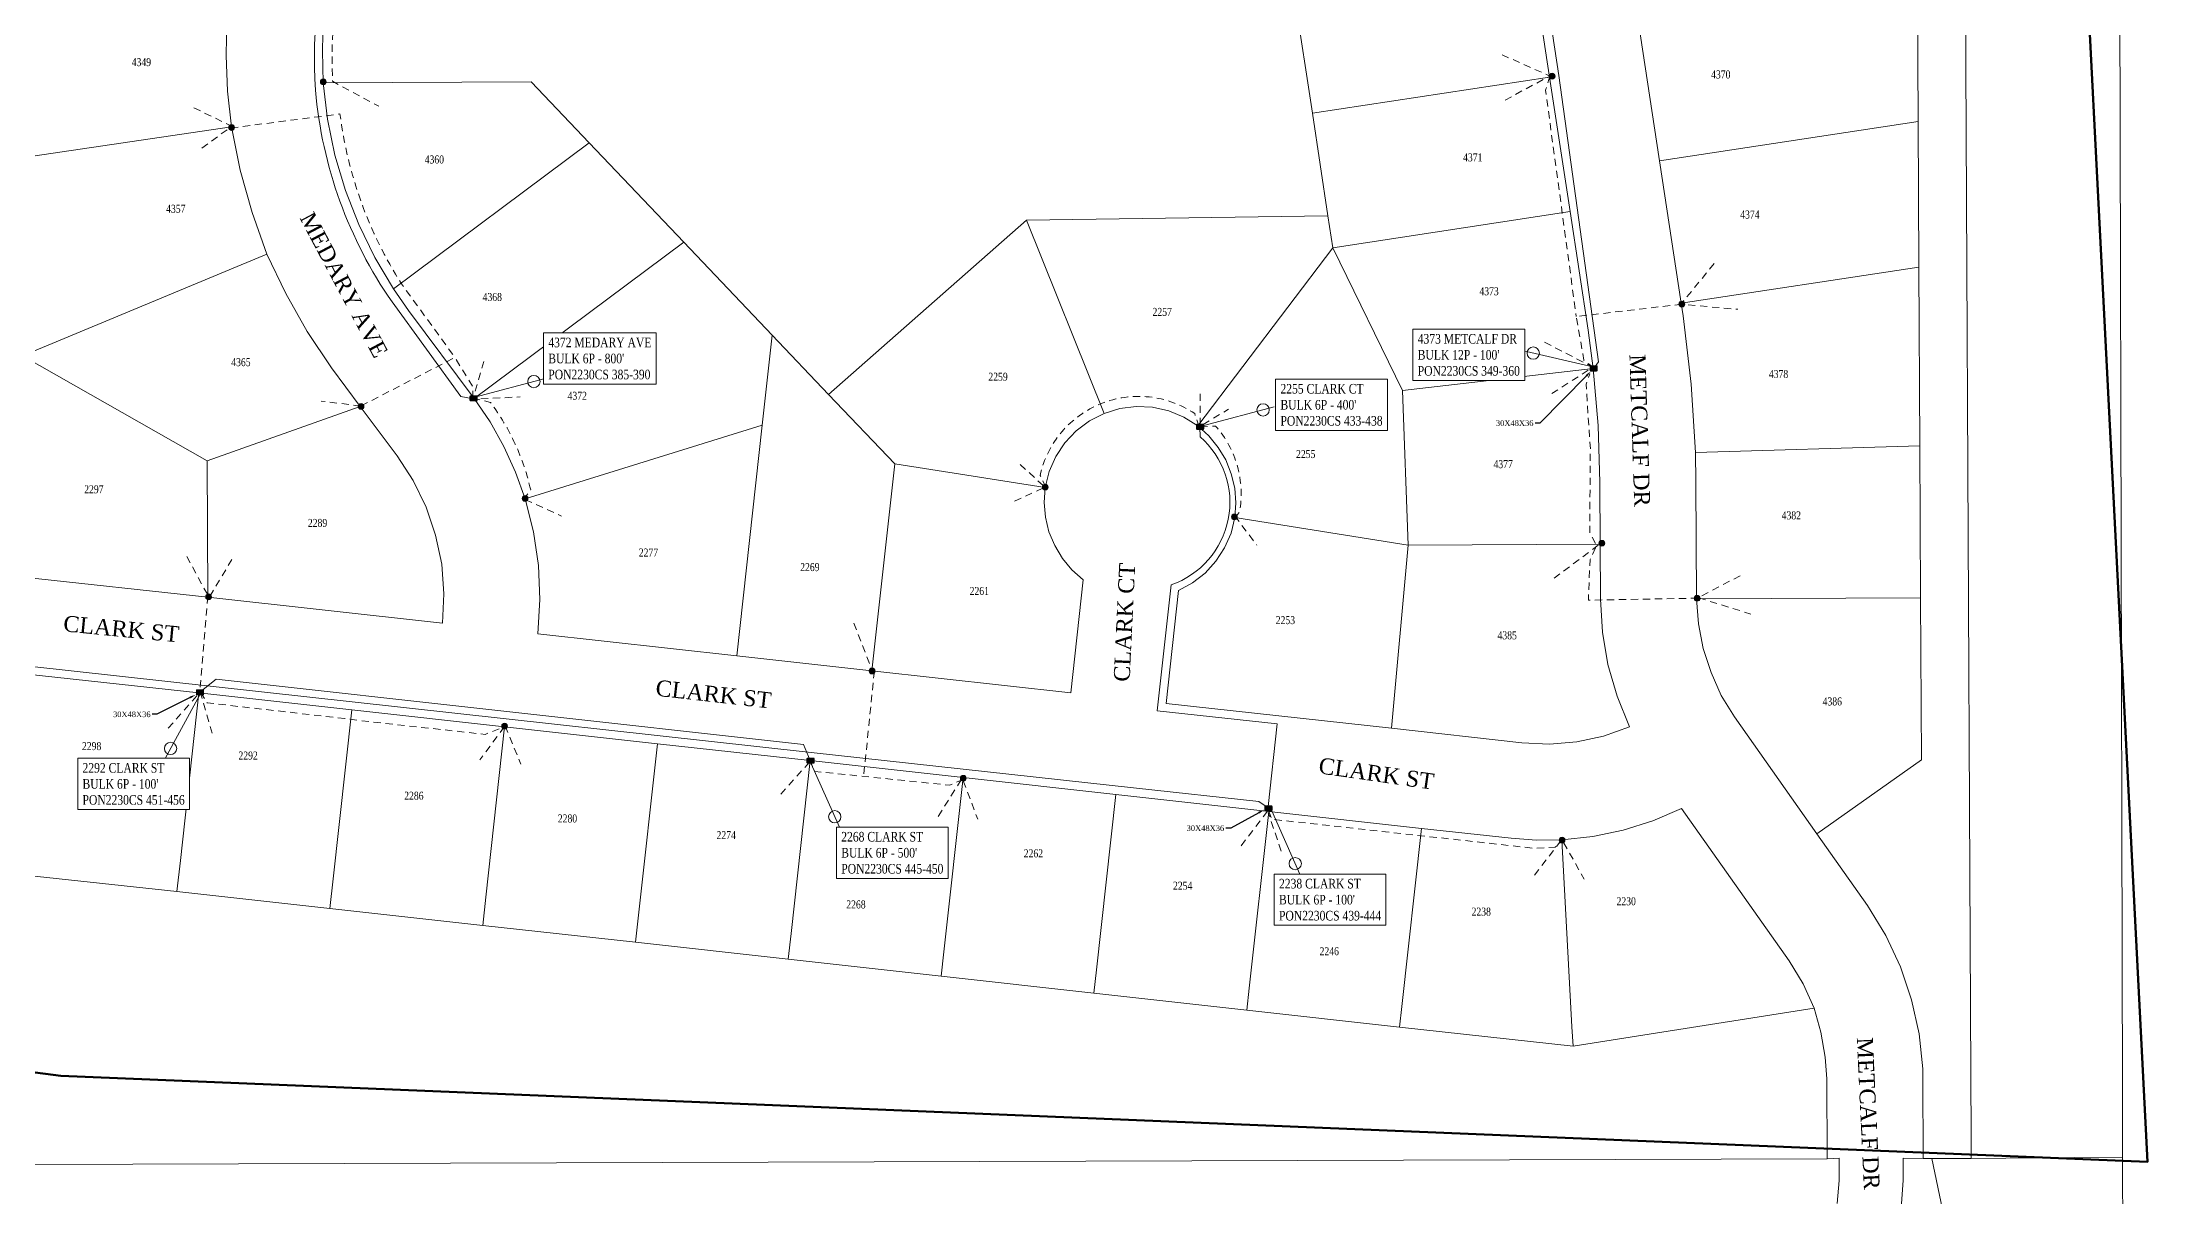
# Model space of a CAD drawing. Header units: feet. Extents: x 2819410 to 2831754, y 974571 to 993150.
# Drawn here: x 2825127 to 2826446, y 984268 to 984989 of the extents above; entities that cross this region are included whole.
import ezdxf
from ezdxf import colors
from ezdxf.entities.mleader import LeaderData, LeaderLine
from ezdxf.enums import TextEntityAlignment as Align
from ezdxf.lldxf.tags import DXFTag
from ezdxf.math import Vec2, Vec3

# ---------------------------------------------------------------- set-up
doc = ezdxf.new("R2010")
doc.units = ezdxf.units.FT
doc.header["$LTSCALE"] = 0.015
doc.header["$MEASUREMENT"] = 0
doc.linetypes.add('DASHED', pattern=[5, 3, -2])
for name, color, linetype in [('144B', 112, '144B'), ('72A', 112, '72A'), ('ADDRESSES', 7, 'Continuous'), ('DETAIL', 7, 'Continuous'), ('DROP BURIED', 7, 'DASHED'), ('PROP_TEL', 6, 'Continuous'), ('STREET NAME', 7, 'Continuous'), ('TAIL', 1, 'MST'), ('TELEPHONE STRUCT-PROP', 6, 'Continuous'), ('TERMINALS', 7, 'Continuous')]:
    doc.layers.add(name, color=color, linetype=linetype)
for name, color, linetype, lineweight in [('Dakota County Parcels', 7, 'Continuous', 5), ('Route_1_PSAs', 3, 'Continuous', 100), ('RUNNING LINE (UNDERGROUND)', 10, 'Continuous', 40)]:
    doc.layers.add(name, color=color, linetype=linetype, lineweight=lineweight)
doc.styles.add('Dimensions 100', font='arial.ttf')
doc.styles.add('Line', font='txt.shx', dxfattribs={"height": 3})
doc.styles.add('SIMPLEX', font='times.ttf', dxfattribs={"width": 0.8})
doc.styles.get("Standard").update_dxf_attribs({"font": 'times.ttf'})
doc.styles.add('Utilities', font='arial.ttf', dxfattribs={"height": 2.5})
tags = doc.linetypes.add('144B', pattern='A,80,-5,["144B",Line,S=1.5,R=0,X=0,Y=-1.5],-24', length=109).pattern_tags.tags
tags[6] = DXFTag(74, 10)
tags = doc.linetypes.add('72A', pattern='A,80,-5,["72A",Line,S=1.5,R=0,X=0,Y=-1.5],-20', length=105).pattern_tags.tags
tags[6] = DXFTag(74, 10)
tags = doc.linetypes.add('MST', pattern='A,5,-5,5,-5,["TAIL",Line,S=1.5,R=0,X=0,Y=-1.5],-20', length=40).pattern_tags.tags
tags[10] = DXFTag(74, 10)

# ---------------------------------------------------------------- blocks, each defined once
blk = doc.blocks.new('ACMAP_ANN_TEMPLATE_AddressEagan')
at = {"layer": 'ADDRESSES', "style": 'SIMPLEX', "width": 0.8}
blk.add_attdef('ADDRESS', text='', height=5, dxfattribs=at).set_placement((0, 0), align=Align.CENTER)
blk = doc.blocks.new('NEW HH')
at = {"ltscale": 40, "true_color": 0xffffff}
h = blk.add_hatch(color=7, dxfattribs=at)
h.dxf.hatch_style = 1
h.paths.add_polyline_path([(-0.061, -0.031, 0.414214), (-0.046, -0.046), (0.046, -0.046, 0.414214), (0.061, -0.031), (0.061, 0.031, 0.414214), (0.046, 0.046), (-0.046, 0.046, 0.414214), (-0.061, 0.031)])
at = {"layer": 'RUNNING LINE (UNDERGROUND)', "color": 6, "lineweight": 0, "const_width": 0.005, "flags": 128}
blk.add_lwpolyline([(-0.061, 0.031), (-0.061, -0.031, 0.414214), (-0.046, -0.046), (0.046, -0.046, 0.414214), (0.061, -0.031), (0.061, 0.031, 0.414214), (0.046, 0.046), (-0.046, 0.046, 0.414214)], format="xyb", close=True, dxfattribs=at)
at = {"layer": 'TELEPHONE STRUCT-PROP', "color": 18, "true_color": 0x000000, "style": 'Utilities'}
blk.add_text('HH', height=0.05, dxfattribs=at).set_placement((0, 0), align=Align.MIDDLE_CENTER)
blk = doc.blocks.new('Proposed FlowerPot')
at = {"lineweight": 5, "ltscale": 100, "true_color": 0xffffff}
h = blk.add_hatch(color=7, dxfattribs=at)
h.dxf.hatch_style = 1
h.paths.add_polyline_path([(-0.06, 0, 0.414214), (0, -0.06, 0.414214), (0.06, 0, 0.414214), (0, 0.06, 0.414214)])
at = {"lineweight": 5, "ltscale": 100}
blk.add_circle((0, 0), 0.0604, dxfattribs=at)
at = {"layer": 'RUNNING LINE (UNDERGROUND)', "color": 6, "lineweight": 5, "const_width": 0.00907, "flags": 128}
blk.add_lwpolyline([(-0.06, 0, -0.414214), (0, 0.06, -0.414214), (0.06, 0, -0.414214), (0, -0.06, -0.414214), (-0.06, 0)], format="xyb", dxfattribs=at)
at = {"color": 18, "linetype": 'ByBlock', "lineweight": 5, "ltscale": 100, "true_color": 0x000000, "style": 'Dimensions 100'}
blk.add_text('F', height=0.0744, dxfattribs=at).set_placement((-0.029, -0.037))
blk = doc.blocks.new('TERMINAL')
at = {"lineweight": 5, "ltscale": 0.5, "flags": 128}
blk.add_lwpolyline([(-0.1, -0.6), (-0.1, 44.8)], dxfattribs=at)
at = {"lineweight": 5, "ltscale": 0.5}
blk.add_circle((-0.1, 37.6), 3.83, dxfattribs=at)

msp = doc.modelspace()

# ---------------------------------------------------------------- linework, layer by layer
at = {"layer": '72A', "lineweight": 5, "ltscale": 50, "flags": 128}
msp.add_lwpolyline([(2825893.4, 984511.1), (2825887.6, 984514.9), (2825811.2, 984523.4), (2825607.8, 984545.5), (2825321, 984577.3), (2825031.7, 984609.1), (2825025.6, 984605.3), (2825017.6, 984610.1), (2824845.3, 984629.1), (2824674.1, 984648.3), (2824668.2, 984646.5), (2824664.7, 984650.3), (2824584.1, 984664), (2824496, 984689), (2824410.2, 984713.4), (2824500.4, 985005.3), (2824505.4, 985016.7), (2824534.8, 985109.9, 0.186824), (2824533.2, 985128.6), (2824554, 985192, 0.148378), (2824562.4, 985202.7, 0.059335), (2824575.3, 985314.5), (2824570.7, 985378.2, 0.154072), (2824456.4, 985632.9), (2824505.7, 985682.8)], format="xyb", dxfattribs=at)
at = {"layer": 'Dakota County Parcels', "lineweight": 5}
for p, q in [((2826332.6, 984344.5), (2826328.7, 985134)), ((2826056.5, 985051.5), (2826069.3, 984967.5)), ((2826427.3, 984333.2), (2826425.6, 985040.1)), ((2825908.3, 985028.9), (2825921.1, 984944.9)), ((2826299.7, 984939.7), (2826299.2, 985030.7)), ((2825242.6, 985003.4), (2825242.1, 984981)), ((2825302.9, 985003.8), (2825302.3, 984983.8)), ((2826124.4, 985004.1), (2826138, 984915.1)), ((2825302.3, 984983.8), (2825302.9, 984963.8)), ((2825242.1, 984981), (2825243.1, 984958.6)), ((2825243.1, 984958.6), (2825245.6, 984936.3)), ((2825302.9, 984963.8), (2825432.9, 984964.4)), ((2825302.9, 984963.8), (2825305.6, 984941.1)), ((2825432.9, 984964.4), (2825469.1, 984926.4)), ((2825921.1, 984944.9), (2826069.3, 984967.5)), ((2826069.3, 984967.5), (2826082.1, 984883.4)), ((2825921.1, 984944.9), (2825930.8, 984880.7)), ((2825114.3, 984917), (2825245.6, 984936.3)), ((2825245.6, 984936.3), (2825251, 984909.3)), ((2825305.6, 984941.1), (2825310.2, 984918.6)), ((2826138, 984915.1), (2826299.7, 984939.7)), ((2826300.1, 984848.8), (2826299.7, 984939.7)), ((2825310.2, 984918.6), (2825316.7, 984896.7)), ((2825346.8, 984835.1), (2825469.1, 984926.4)), ((2825469.1, 984926.4), (2825528.2, 984864.4)), ((2825251, 984909.3), (2825258.4, 984882.8)), ((2826138, 984915.1), (2826151.5, 984826.2)), ((2825316.7, 984896.7), (2825325, 984875.4)), ((2825258.4, 984882.8), (2825267.6, 984856.9)), ((2825618.7, 984769.3), (2825742.3, 984878)), ((2825742.3, 984878), (2825930.8, 984880.7)), ((2825742.3, 984878), (2825790.9, 984757.4)), ((2825930.8, 984880.7), (2825933.8, 984860.9)), ((2825933.8, 984860.9), (2826082.1, 984883.4)), ((2826082.1, 984883.4), (2826093.4, 984809.3)), ((2825325, 984875.4), (2825335, 984854.8)), ((2825397.2, 984766.7), (2825528.2, 984864.4)), ((2825528.2, 984864.4), (2825583.5, 984806.3)), ((2825114.9, 984793.4), (2825267.6, 984856.9)), ((2825267.6, 984856.9), (2825279.4, 984832.3)), ((2825335, 984854.8), (2825346.8, 984835.1)), ((2825849.5, 984749.6), (2825933.8, 984860.9)), ((2825933.8, 984860.9), (2825977.4, 984771.8)), ((2826151.5, 984826.2), (2826300.1, 984848.8)), ((2826300.7, 984737.2), (2826300.1, 984848.8)), ((2825279.4, 984832.3), (2825292.9, 984808.5)), ((2825346.8, 984835.1), (2825356.2, 984821.6)), ((2826151.5, 984826.2), (2826152.7, 984818.3)), ((2825356.2, 984821.6), (2825397.2, 984766.7)), ((2826157.9, 984775.7), (2826152.7, 984818.3)), ((2825292.9, 984808.5), (2825308.1, 984785.8)), ((2825577.2, 984750.1), (2825583.5, 984806.3)), ((2825583.5, 984806.3), (2825618.7, 984769.3)), ((2826096.6, 984785.5), (2826093.4, 984809.3)), ((2825114.9, 984793.4), (2825230.3, 984727.8)), ((2825308.1, 984785.8), (2825326, 984761.7)), ((2825977.4, 984771.8), (2826096.6, 984785.5)), ((2826099.7, 984749.9), (2826096.6, 984785.5)), ((2825981, 984675.1), (2825977.4, 984771.8)), ((2826160.5, 984732.9), (2826157.9, 984775.7)), ((2825230.3, 984727.8), (2825326, 984761.7)), ((2825326, 984761.7), (2825349.1, 984730.8)), ((2825407.1, 984752.1), (2825397.2, 984766.7)), ((2825618.7, 984769.3), (2825660.1, 984725.8)), ((2825800.7, 984760.4), (2825790.9, 984757.4)), ((2825811, 984761.7), (2825800.7, 984760.4)), ((2825821.2, 984761.2), (2825811, 984761.7)), ((2825831.3, 984759), (2825821.2, 984761.2)), ((2825840.8, 984755.1), (2825831.3, 984759)), ((2825415.7, 984736.8), (2825407.1, 984752.1)), ((2825429, 984704.1), (2825577.2, 984750.1)), ((2825561.3, 984606), (2825577.2, 984750.1)), ((2825773.4, 984746.6), (2825766.4, 984739.1)), ((2825781.7, 984752.8), (2825773.4, 984746.6)), ((2825790.9, 984757.4), (2825781.7, 984752.8)), ((2825849.5, 984749.6), (2825840.8, 984755.1)), ((2825856.4, 984743.4), (2825849.5, 984749.6)), ((2826100.8, 984714.2), (2826099.7, 984749.9)), ((2825423.1, 984720.7), (2825415.7, 984736.8)), ((2825766.4, 984739.1), (2825760.7, 984730.5)), ((2825862.2, 984736.2), (2825856.4, 984743.4)), ((2825866.9, 984728.3), (2825862.2, 984736.2)), ((2826160.5, 984732.9), (2826300.7, 984737.2)), ((2826160.8, 984714.5), (2826160.5, 984732.9)), ((2826301.2, 984642.2), (2826300.7, 984737.2)), ((2825230.7, 984642.6), (2825230.3, 984727.8)), ((2825359.1, 984715.4), (2825349.1, 984730.8)), ((2825429, 984704.1), (2825423.1, 984720.7)), ((2825645.7, 984596.7), (2825660.1, 984725.8)), ((2825660.1, 984725.8), (2825754.1, 984711.1)), ((2825756.5, 984721.1), (2825754.1, 984711.1)), ((2825760.7, 984730.5), (2825756.5, 984721.1)), ((2825870.4, 984719.7), (2825866.9, 984728.3)), ((2825872.5, 984710.8), (2825870.4, 984719.7)), ((2825367.2, 984698.8), (2825359.1, 984715.4)), ((2825754.1, 984711.1), (2825753.4, 984701.8)), ((2825873.2, 984701.5), (2825872.5, 984710.8)), ((2826101, 984675.7), (2826100.8, 984714.2)), ((2826161.2, 984641.6), (2826160.8, 984714.5)), ((2825373.1, 984681.3), (2825367.2, 984698.8)), ((2825434.2, 984683.5), (2825429, 984704.1)), ((2825753.4, 984701.8), (2825754.2, 984692.5)), ((2825872.6, 984692.3), (2825873.2, 984701.5)), ((2825376.9, 984663.2), (2825373.1, 984681.3)), ((2825437.4, 984662.4), (2825434.2, 984683.5)), ((2825754.2, 984692.5), (2825756.4, 984683.4)), ((2825756.4, 984683.4), (2825760, 984674.8)), ((2825866.2, 984673.5), (2825870.2, 984682.6)), ((2825870.2, 984682.6), (2825872.6, 984692.3)), ((2825872.6, 984692.3), (2825981, 984675.1)), ((2825760, 984674.8), (2825764.8, 984666.8)), ((2825764.8, 984666.8), (2825770.8, 984659.6)), ((2825860.8, 984665.1), (2825866.2, 984673.5)), ((2825970.5, 984560.7), (2825981, 984675.1)), ((2825981, 984675.1), (2826101, 984675.7)), ((2826101.2, 984641.3), (2826101, 984675.7)), ((2825115.6, 984655.1), (2825230.7, 984642.6)), ((2825378.3, 984644.8), (2825376.9, 984663.2)), ((2825438.3, 984641.1), (2825437.4, 984662.4)), ((2825770, 984582.9), (2825777.8, 984653.4)), ((2825770.8, 984659.6), (2825777.8, 984653.4)), ((2825846.2, 984651.6), (2825854.1, 984657.7)), ((2825854.1, 984657.7), (2825860.8, 984665.1)), ((2825230.7, 984642.6), (2825377.4, 984626.4)), ((2825377.4, 984626.4), (2825378.3, 984644.8)), ((2825437, 984619.8), (2825438.3, 984641.1)), ((2825829.6, 984576.3), (2825837.4, 984646.8)), ((2825837.4, 984646.8), (2825846.2, 984651.6)), ((2826101.2, 984641.3), (2826102.4, 984620.8)), ((2826161.2, 984641.6), (2826301.2, 984642.2)), ((2826161.2, 984641.6), (2826162.4, 984625.9)), ((2826301.7, 984541.1), (2826301.2, 984642.2)), ((2825437, 984619.8), (2825561.3, 984606)), ((2826102.4, 984620.8), (2826105.8, 984600.5)), ((2826162.4, 984625.9), (2826165.4, 984610.5)), ((2825561.3, 984606), (2825645.7, 984596.7)), ((2826105.8, 984600.5), (2826111.5, 984580.8)), ((2826165.4, 984610.5), (2826170.2, 984595.6)), ((2825115.9, 984594.7), (2825225.2, 984582.9)), ((2825645.7, 984596.7), (2825770, 984582.9)), ((2826170.2, 984595.6), (2826176.6, 984581.3)), ((2825213.6, 984478.1), (2825225.2, 984582.9)), ((2825225.2, 984582.9), (2825320.7, 984572.3)), ((2825829.6, 984576.3), (2825970.5, 984560.7)), ((2826111.5, 984580.8), (2826119.2, 984561.7)), ((2826176.6, 984581.3), (2826184.8, 984567.9)), ((2825309, 984466.7), (2825320.7, 984572.3)), ((2825320.7, 984572.3), (2825416.2, 984561.7)), ((2825404.4, 984455.3), (2825416.2, 984561.7)), ((2825416.2, 984561.7), (2825511.7, 984551.1)), ((2826103, 984555.9), (2826119.2, 984561.7)), ((2826184.8, 984567.9), (2826236.3, 984494.9)), ((2825499.9, 984443.9), (2825511.7, 984551.1)), ((2825511.7, 984551.1), (2825607.2, 984540.6)), ((2825970.5, 984560.7), (2826052, 984551.6)), ((2826052, 984551.6), (2826069.2, 984550.9)), ((2826069.2, 984550.9), (2826086.3, 984552.3)), ((2826086.3, 984552.3), (2826103, 984555.9)), ((2825595.3, 984432.6), (2825607.2, 984540.6)), ((2825607.2, 984540.6), (2825702.8, 984530)), ((2826236.3, 984494.9), (2826301.7, 984541.1)), ((2825690.7, 984421.2), (2825702.8, 984530)), ((2825702.8, 984530), (2825798.3, 984519.4)), ((2825786.1, 984409.8), (2825798.3, 984519.4)), ((2825798.3, 984519.4), (2825893.8, 984508.8)), ((2825881.6, 984398.4), (2825893.8, 984508.8)), ((2825893.8, 984508.8), (2825989.3, 984498.2)), ((2826133.9, 984503), (2826151.7, 984510.7)), ((2826151.7, 984510.7), (2826219, 984415.4)), ((2825977, 984387), (2825989.3, 984498.2)), ((2825989.3, 984498.2), (2826045.4, 984492)), ((2826096.3, 984493.1), (2826115.3, 984497.1)), ((2826115.3, 984497.1), (2826133.9, 984503)), ((2826236.3, 984494.9), (2826268, 984450)), ((2826045.4, 984492), (2826061.2, 984490.9)), ((2826061.2, 984490.9), (2826077, 984491.1)), ((2826077, 984491.1), (2826096.3, 984493.1)), ((2826077, 984491.1), (2826083.3, 984374.3)), ((2825116.5, 984469), (2825211.4, 984458.8)), ((2825211.4, 984458.8), (2825213.6, 984478.1)), ((2825211.4, 984458.8), (2825307, 984448.2)), ((2825307, 984448.2), (2825309, 984466.7)), ((2825402.5, 984437.6), (2825404.4, 984455.3)), ((2825307, 984448.2), (2825402.5, 984437.6)), ((2825498, 984427.1), (2825499.9, 984443.9)), ((2826279.4, 984431.4), (2826268, 984450)), ((2825402.5, 984437.6), (2825498, 984427.1)), ((2825593.5, 984416.5), (2825595.3, 984432.6)), ((2826288.6, 984411.7), (2826279.4, 984431.4)), ((2825498, 984427.1), (2825593.5, 984416.5)), ((2825593.5, 984416.5), (2825689, 984405.9)), ((2825689, 984405.9), (2825690.7, 984421.2)), ((2825689, 984405.9), (2825784.5, 984395.3)), ((2825784.5, 984395.3), (2825786.1, 984409.8)), ((2826227.8, 984401.2), (2826219, 984415.4)), ((2826295.6, 984391.1), (2826288.6, 984411.7)), ((2825784.5, 984395.3), (2825880, 984384.7)), ((2825880, 984384.7), (2825881.6, 984398.4)), ((2826234.6, 984386), (2826227.8, 984401.2)), ((2826300.2, 984369.8), (2826295.6, 984391.1)), ((2825880, 984384.7), (2825975.6, 984374.1)), ((2825975.6, 984374.1), (2825977, 984387)), ((2826127.5, 984369), (2826234.6, 984386)), ((2826238.9, 984370.9), (2826234.6, 984386)), ((2825975.6, 984374.1), (2826084, 984362.1)), ((2826083.3, 984374.3), (2826084, 984362.1)), ((2826084, 984362.1), (2826127.5, 984369)), ((2826241.6, 984355.4), (2826238.9, 984370.9)), ((2826302.5, 984348.1), (2826300.2, 984369.8)), ((2826242.6, 984341.7), (2826241.6, 984355.4)), ((2826242.9, 984291.8), (2826242.6, 984341.7)), ((2826302.6, 984342), (2826302.5, 984348.1)), ((2826302.9, 984292), (2826302.6, 984342)), ((2826332.8, 984305.6), (2826332.6, 984344.5)), ((2826427.4, 984292.8), (2826427.3, 984333.2)), ((2826332.9, 984292.1), (2826332.8, 984305.6)), ((2825117.6, 984288.2), (2826242.9, 984291.8)), ((2826250.2, 984292.2), (2826242.9, 984291.8)), ((2826250.3, 984278.2), (2826250.2, 984292.2)), ((2826290.3, 984278.3), (2826290.2, 984292.3)), ((2826290.2, 984292.3), (2826302.9, 984292)), ((2826302.9, 984292), (2826308.3, 984292)), ((2826308.3, 984292), (2826324.9, 984292.1)), ((2826308.3, 984292), (2826314.8, 984260.1)), ((2826324.9, 984292.1), (2826330.1, 984292.1)), ((2826330.1, 984292.1), (2826332.9, 984292.1)), ((2826332.9, 984292.1), (2826397.5, 984292.6)), ((2826397.5, 984292.6), (2826427.4, 984292.8)), ((2826428, 984131.7), (2826427.4, 984292.8)), ((2826249, 984263.9), (2826250.3, 984278.2)), ((2826289.1, 984261.1), (2826290.3, 984278.3))]:
    msp.add_line(p, q, dxfattribs=at)
at = {"layer": 'DROP BURIED', "lineweight": 5, "ltscale": 100, "flags": 128}
for points in [[(2825325.9, 985083.3, 0.094301), (2825308.7, 984964.8), (2825337.6, 984949.2)], [(2825245.2, 984935.7), (2825313.3, 984944.4, 0.110515), (2825351.7, 984838.4), (2825385.2, 984792.3)], [(2825396.3, 984767), (2825407.4, 984764.2, -0.105795), (2825432.5, 984709.6), (2825428.8, 984704.9)], [(2825754.4, 984711.1), (2825750.9, 984718.7, -0.528111), (2825847.5, 984757.3), (2825850.4, 984748.8)], [(2825851.1, 984748.8), (2825860.5, 984749.5, -0.231087), (2825875.5, 984695.8), (2825873.2, 984693)]]:
    msp.add_lwpolyline(points, format="xyb", dxfattribs=at)
for points in [[(2826039.6, 984981.4), (2826069.5, 984968.1), (2826041.5, 984953.1)], [(2826069.5, 984968.1), (2826066.8, 984959.2), (2826086, 984817.9)], [(2825222, 984948.3), (2825245.7, 984936.7), (2825227, 984923)], [(2826172.2, 984851), (2826151.3, 984825.6), (2826186.9, 984822.4)], [(2826152.1, 984825.6), (2826086, 984817.9), (2826090.8, 984790.6), (2826098, 984785.2)], [(2826066.2, 984801.8), (2826096.4, 984786.3), (2826069.4, 984768.9)], [(2825326.5, 984762.1), (2825385.2, 984792.3), (2825396.4, 984773.9), (2825396.3, 984766.8)], [(2825403.3, 984789.9), (2825396.2, 984766.2), (2825426, 984767.7)], [(2826162.1, 984642), (2826093.6, 984640.7), (2826094.6, 984666.2), (2826098.7, 984675), (2826094.4, 984683), (2826094.8, 984734.9), (2826092.1, 984775.6), (2826094.4, 984782.1)], [(2825326.3, 984762), (2825301.6, 984765.1)], [(2825850.9, 984769.7), (2825850.9, 984749.4), (2825868.7, 984760.1)], [(2825734.9, 984702.6), (2825754, 984711.3), (2825738.3, 984725.6)], [(2825429.2, 984703.5), (2825451.8, 984693.3)], [(2825872.5, 984693.4), (2825886.4, 984675.1)], [(2825217.5, 984668.1), (2825231.5, 984642.4), (2825245.8, 984666.2)], [(2826072.1, 984654.4), (2826100, 984675.3)], [(2826188.4, 984656), (2826162.1, 984642.3), (2826195.1, 984632.1)], [(2825230.8, 984643.1), (2825225.6, 984583.2)], [(2825634.5, 984626.4), (2825645.9, 984596.7)], [(2825647.3, 984596.5), (2825640.6, 984530.7)], [(2825206, 984560.8), (2825226, 984583.4), (2825233.5, 984557.2)], [(2825226.1, 984583.2), (2825230.4, 984576.6), (2825316.3, 984566.8), (2825325.4, 984565.6), (2825404.1, 984556.9), (2825416.1, 984561.8)], [(2825416, 984561.7), (2825400.8, 984541.1)], [(2825416.6, 984562.2), (2825426.3, 984538.4)], [(2825588.8, 984519.6), (2825606.9, 984539.7)], [(2825606.9, 984541.1), (2825610, 984533.8), (2825694.4, 984525.2), (2825702.5, 984528.8)], [(2825687.2, 984505.7), (2825702.2, 984529.6), (2825711.9, 984504)], [(2825876.6, 984487.4), (2825893.6, 984509.8)], [(2825901.6, 984484), (2825893.5, 984508)], [(2825893.6, 984509.3), (2825895.7, 984503.9), (2826059.8, 984485.8), (2826072.9, 984486.5), (2826076.8, 984490.5)], [(2826059.9, 984469), (2826077, 984491.1), (2826091, 984466.5)]]:
    msp.add_lwpolyline(points, dxfattribs=at)
at = {"layer": 'Route_1_PSAs', "flags": 128}
msp.add_lwpolyline([(2824819, 986903.2), (2823555.3, 984985.7), (2824078.5, 984481.3), (2825138.9, 984343.6), (2826443.1, 984290), (2826358.9, 985935.1), (2826348.3, 986402.2), (2826343.1, 986659.3), (2826342.2, 987012.9), (2826429.5, 987291.6), (2826682.8, 987516), (2826879.8, 987762.6), (2826998.5, 987979.9), (2827107.1, 988394.1), (2827133.2, 988640.5), (2827116.9, 988875.8), (2827098, 989121.2), (2826753.3, 989621.4)], dxfattribs=at)
at = {"layer": 'TAIL', "lineweight": 5, "ltscale": 50, "flags": 128}
msp.add_lwpolyline([(2825850.7, 984748.8), (2825850.9, 984742.8, -0.576016), (2825832.8, 984650.3), (2825824, 984571.7), (2825899, 984563.6), (2825893.5, 984511.9)], format="xyb", dxfattribs=at)

# ---------------------------------------------------------------- block references
at = {"lineweight": 5, "xscale": 40, "yscale": 40, "zscale": 40}
for p in [(2826096.9, 984785.5), (2825396.8, 984766.8), (2825850.9, 984749), (2825225.8, 984583.2), (2825607.4, 984540.5), (2825893.6, 984510.7)]:
    msp.add_blockref('NEW HH', p, dxfattribs=at)
at = {"layer": 'ADDRESSES', "lineweight": 5}
for p, values in [((2825189.2, 984974.3), {'ADDRESS': '4349'}), ((2826176.3, 984966.6), {'ADDRESS': '4370'}), ((2825372.3, 984913.5), {'ADDRESS': '4360'}), ((2826021.3, 984914.8), {'ADDRESS': '4371'}), ((2825210.7, 984882.7), {'ADDRESS': '4357'}), ((2826194.5, 984879.1), {'ADDRESS': '4374'}), ((2825408.5, 984827.6), {'ADDRESS': '4368'}), ((2826031.5, 984831.2), {'ADDRESS': '4373'}), ((2825827.2, 984818.3), {'ADDRESS': '2257'}), ((2825251.4, 984786.9), {'ADDRESS': '4365'}), ((2825724.6, 984777.8), {'ADDRESS': '2259'}), ((2826212.4, 984779.5), {'ADDRESS': '4378'}), ((2825461.6, 984765.9), {'ADDRESS': '4372'}), ((2825916.9, 984729.5), {'ADDRESS': '2255'}), ((2826040.3, 984723.2), {'ADDRESS': '4377'}), ((2825159.5, 984707.5), {'ADDRESS': '2297'}), ((2826220.4, 984691.2), {'ADDRESS': '4382'}), ((2825299.3, 984686.5), {'ADDRESS': '2289'}), ((2825506.1, 984668), {'ADDRESS': '2277'}), ((2825607, 984658.9), {'ADDRESS': '2269'}), ((2825712.9, 984644), {'ADDRESS': '2261'}), ((2825904.2, 984625.8), {'ADDRESS': '2253'}), ((2826042.8, 984616.3), {'ADDRESS': '4385'}), ((2826246, 984575), {'ADDRESS': '4386'}), ((2825255.9, 984541.2), {'ADDRESS': '2292'}), ((2825359.5, 984516.1), {'ADDRESS': '2286'}), ((2825455.5, 984501.9), {'ADDRESS': '2280'}), ((2825554.7, 984491.5), {'ADDRESS': '2274'}), ((2825746.7, 984480.1), {'ADDRESS': '2262'}), ((2825840, 984459.9), {'ADDRESS': '2254'}), ((2826117.2, 984450.2), {'ADDRESS': '2230'}), ((2825635.8, 984448.2), {'ADDRESS': '2268'}), ((2826026.6, 984443.7), {'ADDRESS': '2238'}), ((2825931.6, 984419), {'ADDRESS': '2246'})]:
    msp.add_blockref('ACMAP_ANN_TEMPLATE_AddressEagan', p, dxfattribs=at).add_auto_attribs(values)
at = {"layer": 'PROP_TEL', "lineweight": 5, "xscale": 30, "yscale": 30, "zscale": 30}
for p in [(2826070.9, 984968), (2825302.9, 984964.5), (2825245.6, 984936), (2826152, 984825.7), (2825326.5, 984761.7), (2825429, 984704.3), (2825754.1, 984711.3), (2825872.3, 984692.7), (2826102, 984676.3), (2825231.2, 984642.8), (2826161.5, 984641.9), (2825645.9, 984596.5), (2825416.2, 984562.1), (2825702.9, 984529.5), (2826077.1, 984490.9)]:
    msp.add_blockref('Proposed FlowerPot', p, dxfattribs=at)
at = {"layer": 'TERMINALS', "lineweight": 5, "ltscale": 0.5}
for p, rotation in [((2826095.8, 984786.7), 77.0354847512097), ((2825398.2, 984767.5), 284.8723367518054), ((2825853.9, 984749.8), 284.8723367518054), ((2825225.4, 984581.2), 151.3521962000319), ((2825607.2, 984539.8), 203.9228593912749), ((2825895, 984510.5), 203.9228593912749)]:
    msp.add_blockref('TERMINAL', p, dxfattribs=dict(at, rotation=rotation))

# ---------------------------------------------------------------- texts
at = {"layer": 'STREET NAME', "lineweight": 5, "ltscale": 40, "char_height": 10, "attachment_point": 1}
for s, insert, rotation in [('MEDARY AVE', (2825296.7, 984884.3), 297.9979), ('METCALF DR', (2826129.2, 984794.5), 271.8332), ('CLARK CT', (2825796.8, 984590.1), 87.2448), ('CLARK ST', (2825141, 984631.3), 354.4907), ('CLARK ST', (2825511.3, 984591.1), 353.5929), ('CLARK ST', (2825925.9, 984542.6), 351.8177), ('METCALF DR', (2826271.3, 984367.9), 272.6963)]:
    msp.add_mtext(s, dxfattribs=dict(at, insert=insert, rotation=rotation))

# ---------------------------------------------------------------- next in the draw order: texts
at = {"layer": 'TERMINALS', "color": 1, "lineweight": 5, "ltscale": 0.5, "insert": (2825443.5, 984804.7), "char_height": 6, "attachment_point": 1, "style": 'SIMPLEX', "bg_fill": 19, "box_fill_scale": 1.5, "bg_fill_color": 256, "bg_fill_transparency": 0}
msp.add_mtext("4372 MEDARY AVE\\PBULK 6P - 800'\\PPON2230CS 385-390", dxfattribs=at)
at = {"layer": 'TERMINALS', "lineweight": 5, "ltscale": 0.5, "char_height": 6, "attachment_point": 1, "style": 'SIMPLEX', "bg_fill": 19, "box_fill_scale": 1.5, "bg_fill_color": 256, "bg_fill_transparency": 0}
for s, insert in [("4373 METCALF DR\\PBULK 12P - 100'\\PPON2230CS 349-360", (2825986.9, 984807)), ("2255 CLARK CT\\PBULK 6P - 400'\\PPON2230CS 433-438", (2825901.1, 984775.8)), ("2292 CLARK ST\\PBULK 6P - 100'\\PPON2230CS 451-456", (2825152.4, 984539)), ("2268 CLARK ST\\PBULK 6P - 500'\\PPON2230CS 445-450", (2825626.6, 984496)), ("2238 CLARK ST\\PBULK 6P - 100'\\PPON2230CS 439-444", (2825900.2, 984466.7))]:
    msp.add_mtext(s, dxfattribs=dict(at, insert=insert))

# ---------------------------------------------------------------- next in the draw order: leaders
at = {"layer": 'DETAIL', "lineweight": 5, "ltscale": 5}
ml = msp.add_multileader_mtext('Standard', dxfattribs=at)
ml.set_content('30X48X36', color=256)
ml.set_leader_properties()
ml.build(insert=Vec2(0, 0))
ml.multileader.update_dxf_attribs({"has_text_frame": 1, "text_left_attachment_type": 2, "text_right_attachment_type": 2, "dogleg_length": 3})
ctx = ml.context
ctx.base_point, ctx.char_height, ctx.landing_gap_size, ctx.plane_origin = Vec3(2825841.4, 984498.4), 3.5, 1.5, Vec3(2825903.9, 984527.3)
ctx.left_attachment, ctx.right_attachment, ctx.text_align_type = 2, 2, 1
notes = []
notes.append((ctx, [(0, (1, 1, 0), (2825870, 984498.4), (-1, 0), 3, [(0, [(2825891, 984509.9)], 0, [])])]))
ctx.mtext.insert, ctx.mtext.alignment, ctx.mtext.flow_direction = Vec3(2825854.2, 984500.1), 2, 5
ctx.mtext.has_bg_fill, ctx.mtext.bg_color, ctx.mtext.bg_scale_factor, ctx.mtext.bg_transparency, ctx.mtext.use_window_bg_color = 1, -1027028792, 1.5, 0, 1
for ctx, leaders in notes:
    for number, flags, end, landing, length, lines in leaders:
        leader = LeaderData()
        leader.index, (leader.has_last_leader_line, leader.has_dogleg_vector, leader.attachment_direction) = number, flags
        leader.last_leader_point, leader.dogleg_vector, leader.dogleg_length = Vec3(end), Vec3(landing), length
        for number, points, colour, breaks in lines:
            line = LeaderLine()
            line.index, line.vertices, line.color, line.breaks = number, Vec3.list(points), colors.encode_raw_color(colour), breaks
            leader.lines.append(line)
        ctx.leaders.append(leader)

# ---------------------------------------------------------------- next in the draw order: linework, layer by layer
at = {"layer": '144B', "lineweight": 5, "ltscale": 50, "flags": 128}
msp.add_lwpolyline([(2826097.2, 984785.9), (2826099.9, 984789.5), (2826075, 984968.4), (2826050.3, 985131.7), (2826048, 985141.2), (2826024.6, 985295, 0.132747), (2825996.4, 985362.9), (2825988, 985365.4), (2825988.3, 985372.4, 0.21488), (2825876.8, 985421.6), (2825835.8, 985421.9), (2825655.6, 985421.1), (2825471.4, 985420.5), (2825466.7, 985416.2), (2825461.3, 985419.8), (2825309.7, 985419.6, -0.024537), (2825207.4, 985425.8, 0.025992), (2825122.6, 985431.8), (2824995.3, 985431.6), (2824984.4, 985426.3), (2824918.1, 985426), (2824909.7, 985429.7), (2824895.7, 985431.2), (2824777.8, 985424.4), (2824661.1, 985402.7, 0.31751), (2824641.4, 985377.5), (2824575.3, 985369.1), (2824574.6, 985378.5, 0.152066), (2824461.8, 985632.7), (2824500, 985671), (2824505.7, 985682.8)], format="xyb", dxfattribs=at)
at = {"layer": 'TAIL', "lineweight": 5, "ltscale": 50, "flags": 128}
msp.add_lwpolyline([(2825466.7, 985416.2), (2825461.1, 985412.4), (2825461, 985345.7, -0.140593), (2825425.8, 985234.2, -0.022248), (2825372.3, 985174.3), (2825365.8, 985170.9, 0.190918), (2825298, 984959.2, 0.131077), (2825345.9, 984827), (2825388.8, 984767.9), (2825396.5, 984766.4)], format="xyb", dxfattribs=at)
msp.add_lwpolyline([(2825225.8, 984583.2), (2825236, 984591.3), (2825603, 984550.7), (2825607.1, 984540.5)], dxfattribs=at)

# ---------------------------------------------------------------- next in the draw order: block references
at = {"layer": 'ADDRESSES', "lineweight": 5}
msp.add_blockref('ACMAP_ANN_TEMPLATE_AddressEagan', (2825158.1, 984547.1), dxfattribs=at).add_auto_attribs({'ADDRESS': '2298'})

# ---------------------------------------------------------------- next in the draw order: leaders
at = {"layer": 'DETAIL', "lineweight": 5, "ltscale": 5}
ml = msp.add_multileader_mtext('Standard', dxfattribs=at)
ml.set_content('30X48X36', color=256)
ml.set_leader_properties()
ml.build(insert=Vec2(0, 0))
ml.multileader.update_dxf_attribs({"has_text_frame": 1, "text_left_attachment_type": 2, "text_right_attachment_type": 2, "dogleg_length": 3})
ctx = ml.context
ctx.base_point, ctx.char_height, ctx.landing_gap_size, ctx.plane_origin = Vec3(2826034.8, 984751.3), 3.5, 1.5, Vec3(2826097.3, 984780.2)
ctx.left_attachment, ctx.right_attachment, ctx.text_align_type = 2, 2, 1
notes = []
notes.append((ctx, [(0, (1, 1, 0), (2826063.3, 984751.3), (-1, 0), 3, [(0, [(2826095.1, 984783.7)], 0, [])])]))
ctx.mtext.insert, ctx.mtext.alignment, ctx.mtext.flow_direction = Vec3(2826047.5, 984753.1), 2, 5
ctx.mtext.has_bg_fill, ctx.mtext.bg_color, ctx.mtext.bg_scale_factor, ctx.mtext.bg_transparency, ctx.mtext.use_window_bg_color = 1, -1027028792, 1.5, 0, 1
ml = msp.add_multileader_mtext('Standard', dxfattribs=at)
ml.set_content('30X48X36', color=256)
ml.set_leader_properties()
ml.build(insert=Vec2(0, 0))
ml.multileader.update_dxf_attribs({"has_text_frame": 1, "text_left_attachment_type": 2, "text_right_attachment_type": 2, "dogleg_length": 3})
ctx = ml.context
ctx.base_point, ctx.char_height, ctx.landing_gap_size, ctx.plane_origin = Vec3(2825170.4, 984569.5), 3.5, 1.5, Vec3(2825232.9, 984598.4)
ctx.left_attachment, ctx.right_attachment, ctx.text_align_type = 2, 2, 1
notes.append((ctx, [(0, (1, 1, 0), (2825198.9, 984569.5), (-1, 0), 3, [(0, [(2825223.2, 984581.7)], 0, [])])]))
ctx.mtext.insert, ctx.mtext.alignment, ctx.mtext.flow_direction = Vec3(2825183.2, 984571.2), 2, 5
ctx.mtext.has_bg_fill, ctx.mtext.bg_color, ctx.mtext.bg_scale_factor, ctx.mtext.bg_transparency, ctx.mtext.use_window_bg_color = 1, -1027028792, 1.5, 0, 1
for ctx, leaders in notes:
    for number, flags, end, landing, length, lines in leaders:
        leader = LeaderData()
        leader.index, (leader.has_last_leader_line, leader.has_dogleg_vector, leader.attachment_direction) = number, flags
        leader.last_leader_point, leader.dogleg_vector, leader.dogleg_length = Vec3(end), Vec3(landing), length
        for number, points, colour, breaks in lines:
            line = LeaderLine()
            line.index, line.vertices, line.color, line.breaks = number, Vec3.list(points), colors.encode_raw_color(colour), breaks
            leader.lines.append(line)
        ctx.leaders.append(leader)

doc.saveas('drawing.dxf')
